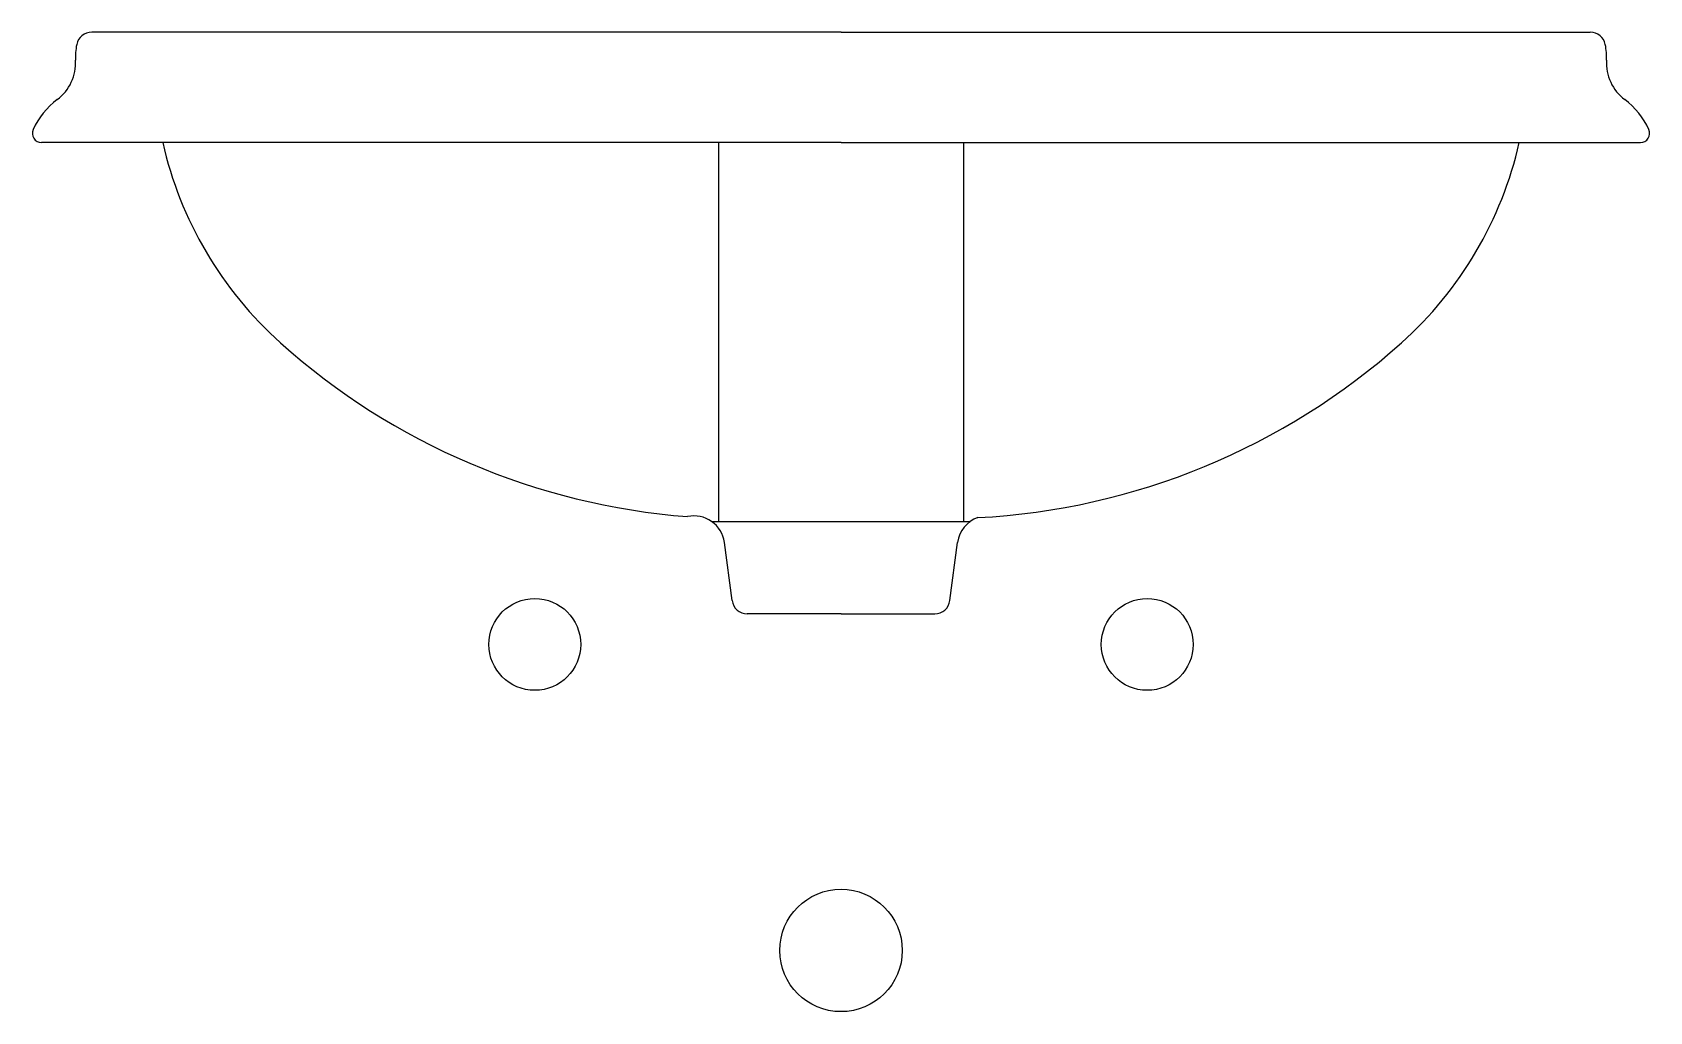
# Model space of a CAD drawing. Extents: x 1414 to 1942, y 1762 to 2082.
import ezdxf

# ---------------------------------------------------------------- set-up
doc = ezdxf.new("R2010")
doc.units = 0
doc.header["$LTSCALE"] = 50
doc.layers.add('FINA', color=6, linetype='CONTINUOUS')
doc.layers.add('GROSSA', color=3, linetype='CONTINUOUS')

msp = doc.modelspace()

# ---------------------------------------------------------------- linework, layer by layer
at = {"layer": 'FINA', "color": 0, "linetype": 'CONTINUOUS'}
for p, q in [((1637.86, 2045.97), (1637.86, 1922.14)), ((1717.86, 2045.97), (1717.86, 1922.14))]:
    msp.add_line(p, q, dxfattribs=at)
at = {"layer": 'FINA', "color": 0}
for centre, radius in [((1577.86, 1881.97), 15), ((1777.86, 1881.97), 15), ((1677.86, 1781.97), 20)]:
    msp.add_circle(centre, radius, dxfattribs=at)
at = {"layer": 'GROSSA', "color": 0, "linetype": 'CONTINUOUS'}
for p, q in [((1677.86, 2081.97), (1433.16, 2081.97)), ((1677.86, 2081.97), (1922.56, 2081.97)), ((1677.86, 2045.97), (1416.78, 2045.97)), ((1677.86, 2045.97), (1938.93, 2045.97)), ((1677.86, 1891.97), (1647.24, 1891.97)), ((1677.86, 1891.97), (1708.48, 1891.97))]:
    msp.add_line(p, q, dxfattribs=at)
at = {"layer": 'GROSSA', "color": 0}
for p, q in [((1635.62, 1922.14), (1720.1, 1922.14)), ((1642.28, 1896.31), (1639.77, 1915.28)), ((1713.43, 1896.31), (1715.94, 1915.28))]:
    msp.add_line(p, q, dxfattribs=at)
for centre, radius, start, end in [((1433.16, 2076.97), 5, 90, 168.463), ((1922.56, 2076.97), 5, 11.537, 90), ((1447.86, 2073.97), 20, 168.463, 183.2085), ((1907.86, 2073.97), 20, 356.7915, 11.537), ((1412.91, 2072.01), 15, 306.7717, 3.2085), ((1942.8, 2072.01), 15, 176.7915, 233.2283), ((1436.86, 2039.97), 25, 126.7717, 155.8523), ((1918.86, 2039.97), 25, 24.1477, 53.2283), ((1416.78, 2048.97), 3, 155.8523, 270), ((1938.93, 2048.97), 3, 270, 24.1477), ((1578.26, 2073.6), 125, 192.7716, 228.1463), ((1777.45, 2073.6), 125, 311.8537, 347.2284), ((1644.99, 2148.08), 225, 228.1463, 265.6099), ((1710.73, 2148.08), 225, 273.0045, 311.8537), ((1629.86, 1913.97), 10, 7.5419, 102.0883), ((1725.86, 1913.97), 10, 109.4829, 172.4581), ((1647.24, 1896.97), 5, 187.5419, 270), ((1708.48, 1896.97), 5, 270, 352.4581)]:
    msp.add_arc(centre, radius, start, end, dxfattribs=at)

doc.saveas('drawing.dxf')
